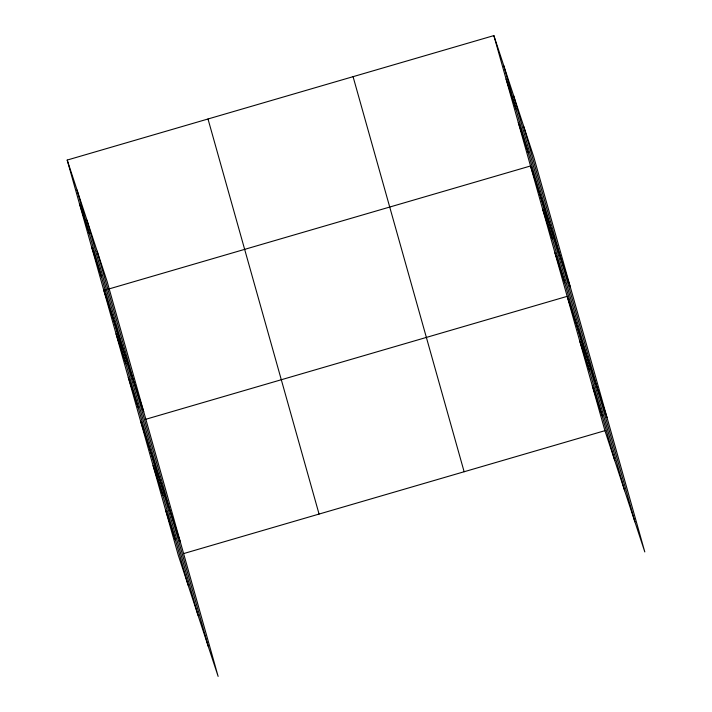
<?xml version="1.0" encoding="UTF-8"?>
<svg xmlns="http://www.w3.org/2000/svg" width="712" height="712" viewBox="0 0 712 712"><rect width="100%" height="100%" fill="white"/><g stroke="black" fill="none" stroke-linecap="round" stroke-linejoin="round"><path stroke-width="1.07" d="M67.195 160.066L107.067 281.329L218.13 676.4L178.258 555.138L67.195 160.066L493.87 35.6L533.742 156.863L644.805 551.933L604.933 430.671L493.87 35.6M105.981 289.82L103.845 290.443L143.717 411.696M108.117 289.197L530.52 165.976L570.392 287.23M145.835 419.261L567.17 296.352L607.042 417.606M183.598 553.589L604.933 430.671M506.09 79.059L515.942 109.034M518.309 122.517L528.162 152.493M542.74 209.435L552.592 239.401M554.959 252.893L564.812 282.86M579.764 341.128L589.616 371.094M592.348 385.895L602.201 415.87M79.415 203.525L89.267 233.5M91.634 246.984L101.487 276.959M116.065 333.901L125.917 363.868M128.285 377.36L138.137 407.326M140.495 420.819L180.367 542.072M153.089 465.595L162.941 495.561M165.674 510.371L175.526 540.337M523.836 126.736L634.899 521.807M513.628 95.693L624.691 490.773M503.722 65.575L614.785 460.646M353.072 76.674L464.135 471.744M208.002 118.993L319.065 514.064M97.161 251.203L208.224 646.274M86.953 220.159L198.016 615.239M77.056 190.042L188.119 585.113"/></g></svg>
